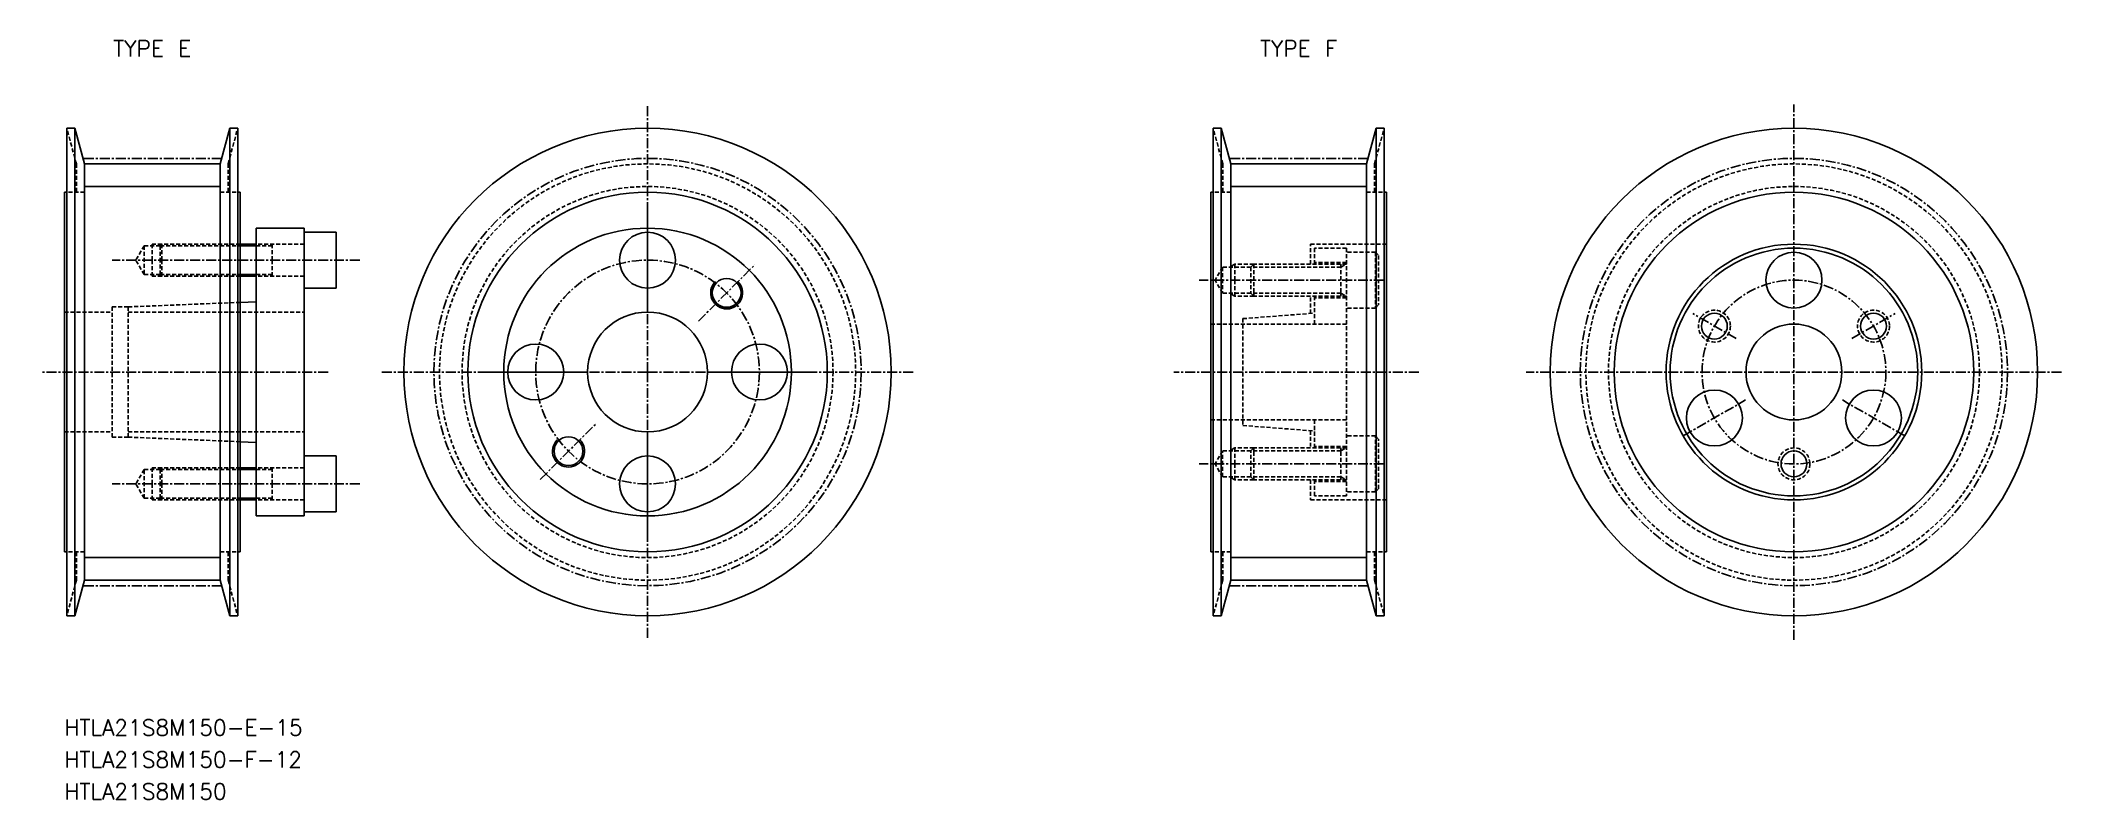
# Model space of a CAD drawing. Extents: x 2655 to 2908, y 9546 to 9641.
import ezdxf
from ezdxf.enums import TextEntityAlignment as Align

# ---------------------------------------------------------------- set-up
doc = ezdxf.new("R2010")
doc.units = 0
doc.linetypes.add('CENTER', pattern=[2, 1.25, -0.25, 0.25, -0.25])
doc.linetypes.add('DASHED', pattern=[0.75, 0.5, -0.25])
doc.layers.get('0').update_dxf_attribs({"linetype": 'CONTINUOUS'})
doc.layers.add('CENTER', color=1, linetype='CENTER')
doc.styles.add('MISUMI', font='txt.shx')

msp = doc.modelspace()

# ---------------------------------------------------------------- linework, layer by layer
at = {"color": 7, "linetype": 'CONTINUOUS'}
for p, q in [((2659.57, 9630.15), (2658.57, 9630.15)), ((2658.57, 9630.15), (2658.57, 9622.15)), ((2660.77, 9625.7), (2659.57, 9630.15)), ((2659.57, 9630.15), (2659.57, 9569.15)), ((2677.77, 9625.7), (2678.97, 9630.15)), ((2678.97, 9630.15), (2679.97, 9630.15)), ((2678.97, 9630.15), (2678.97, 9569.15)), ((2679.97, 9630.15), (2679.97, 9622.15)), ((2803.07, 9630.15), (2802.07, 9630.15)), ((2802.07, 9630.15), (2802.07, 9622.15)), ((2804.27, 9625.7), (2803.07, 9630.15)), ((2803.07, 9630.15), (2803.07, 9569.15)), ((2821.27, 9625.7), (2822.47, 9630.15)), ((2822.47, 9630.15), (2823.47, 9630.15)), ((2822.47, 9630.15), (2822.47, 9569.15)), ((2823.47, 9630.15), (2823.47, 9622.15)), ((2660.77, 9625.7), (2660.77, 9622.15)), ((2677.77, 9625.7), (2660.77, 9625.7)), ((2677.77, 9625.7), (2677.77, 9622.15)), ((2804.27, 9625.7), (2804.27, 9622.15)), ((2821.27, 9625.7), (2804.27, 9625.7)), ((2821.27, 9625.7), (2821.27, 9622.15)), ((2658.57, 9622.15), (2658.27, 9622.15)), ((2658.27, 9622.15), (2658.27, 9599.65)), ((2658.57, 9622.15), (2658.57, 9599.65)), ((2660.77, 9622.15), (2660.77, 9577.15)), ((2677.77, 9622.15), (2677.77, 9577.15)), ((2679.97, 9622.15), (2680.27, 9622.15)), ((2679.97, 9622.15), (2679.97, 9599.65)), ((2680.27, 9622.15), (2680.27, 9615.65)), ((2802.07, 9622.15), (2801.77, 9622.15)), ((2801.77, 9622.15), (2801.77, 9577.15)), ((2802.07, 9622.15), (2802.07, 9577.15)), ((2804.27, 9622.15), (2804.27, 9577.15)), ((2821.27, 9622.15), (2821.27, 9577.15)), ((2823.47, 9622.15), (2823.77, 9622.15)), ((2823.47, 9622.15), (2823.47, 9577.15)), ((2823.77, 9577.15), (2823.77, 9622.15)), ((2682.27, 9617.65), (2682.27, 9615.65)), ((2682.27, 9617.65), (2688.27, 9617.65)), ((2688.27, 9617.65), (2688.27, 9617.15)), ((2688.27, 9617.15), (2692.27, 9617.15)), ((2688.27, 9617.15), (2688.27, 9610.15)), ((2692.27, 9617.15), (2692.27, 9613.65)), ((2680.27, 9615.65), (2680.27, 9611.65)), ((2682.27, 9615.65), (2680.27, 9615.65)), ((2682.27, 9615.65), (2682.27, 9611.65)), ((2682.27, 9611.65), (2680.27, 9611.65)), ((2680.27, 9611.65), (2680.27, 9608.37)), ((2682.27, 9611.65), (2682.27, 9608.45)), ((2692.27, 9610.15), (2692.27, 9613.65)), ((2688.27, 9610.15), (2692.27, 9610.15)), ((2688.27, 9610.15), (2688.27, 9599.65)), ((2682.27, 9608.45), (2680.27, 9608.37)), ((2680.27, 9608.37), (2680.27, 9599.65)), ((2682.27, 9608.45), (2682.27, 9599.65)), ((2658.27, 9577.15), (2658.27, 9599.65)), ((2658.57, 9577.15), (2658.57, 9599.65)), ((2679.97, 9577.15), (2679.97, 9599.65)), ((2680.27, 9590.93), (2680.27, 9599.65)), ((2682.27, 9590.85), (2682.27, 9599.65)), ((2688.27, 9589.15), (2688.27, 9599.65)), ((2682.27, 9590.85), (2680.27, 9590.93)), ((2680.27, 9587.65), (2680.27, 9590.93)), ((2682.27, 9587.65), (2682.27, 9590.85)), ((2688.27, 9589.15), (2692.27, 9589.15)), ((2688.27, 9582.15), (2688.27, 9589.15)), ((2692.27, 9589.15), (2692.27, 9585.65)), ((2682.27, 9587.65), (2680.27, 9587.65)), ((2680.27, 9583.65), (2680.27, 9587.65)), ((2682.27, 9583.65), (2682.27, 9587.65)), ((2682.27, 9583.65), (2680.27, 9583.65)), ((2680.27, 9577.15), (2680.27, 9583.65)), ((2682.27, 9581.65), (2682.27, 9583.65)), ((2692.27, 9582.15), (2692.27, 9585.65)), ((2682.27, 9581.65), (2688.27, 9581.65)), ((2688.27, 9582.15), (2692.27, 9582.15)), ((2688.27, 9581.65), (2688.27, 9582.15)), ((2658.57, 9577.15), (2658.27, 9577.15)), ((2658.57, 9569.15), (2658.57, 9577.15)), ((2660.77, 9573.6), (2660.77, 9577.15)), ((2677.77, 9573.6), (2677.77, 9577.15)), ((2679.97, 9577.15), (2680.27, 9577.15)), ((2679.97, 9569.15), (2679.97, 9577.15)), ((2802.07, 9577.15), (2801.77, 9577.15)), ((2802.07, 9569.15), (2802.07, 9577.15)), ((2804.27, 9573.6), (2804.27, 9577.15)), ((2821.27, 9573.6), (2821.27, 9577.15)), ((2823.47, 9577.15), (2823.77, 9577.15)), ((2823.47, 9569.15), (2823.47, 9577.15)), ((2660.77, 9573.6), (2659.57, 9569.15)), ((2677.77, 9573.6), (2660.77, 9573.6)), ((2677.77, 9573.6), (2678.97, 9569.15)), ((2804.27, 9573.6), (2803.07, 9569.15)), ((2821.27, 9573.6), (2804.27, 9573.6)), ((2821.27, 9573.6), (2822.47, 9569.15)), ((2659.57, 9569.15), (2658.57, 9569.15)), ((2678.97, 9569.15), (2679.97, 9569.15)), ((2803.07, 9569.15), (2802.07, 9569.15)), ((2822.47, 9569.15), (2823.47, 9569.15))]:
    msp.add_line(p, q, dxfattribs=at)
at = {"color": 3, "linetype": 'DASHED'}
for p, q in [((2659.77, 9625.7), (2658.57, 9630.15)), ((2678.77, 9625.7), (2679.97, 9630.15)), ((2803.27, 9625.7), (2802.07, 9630.15)), ((2822.27, 9625.7), (2823.47, 9630.15)), ((2659.77, 9625.7), (2659.77, 9622.15)), ((2678.77, 9625.7), (2678.77, 9622.15)), ((2803.27, 9625.7), (2803.27, 9622.15)), ((2822.27, 9625.7), (2822.27, 9622.15)), ((2660.77, 9622.15), (2658.57, 9622.15)), ((2677.77, 9622.15), (2679.97, 9622.15)), ((2804.27, 9622.15), (2802.07, 9622.15)), ((2821.27, 9622.15), (2823.47, 9622.15)), ((2668.27, 9615.45), (2667.23, 9613.65)), ((2670.27, 9615.45), (2668.27, 9615.45)), ((2668.27, 9615.45), (2668.27, 9611.85)), ((2670.47, 9615.65), (2669.27, 9615.65)), ((2669.27, 9615.65), (2669.27, 9613.65)), ((2670.47, 9615.65), (2670.27, 9615.45)), ((2670.27, 9615.45), (2670.27, 9613.65)), ((2670.27, 9615.45), (2680.27, 9615.45)), ((2670.47, 9615.65), (2670.47, 9613.65)), ((2680.27, 9615.65), (2670.47, 9615.65)), ((2688.27, 9615.65), (2682.27, 9615.65)), ((2682.27, 9615.45), (2684.27, 9615.45)), ((2684.27, 9615.65), (2684.27, 9613.65)), ((2814.27, 9615.65), (2823.77, 9615.65)), ((2814.27, 9613.15), (2814.27, 9615.65)), ((2818.77, 9615.15), (2814.77, 9615.15)), ((2814.77, 9615.15), (2814.77, 9613.15)), ((2818.77, 9615.15), (2818.77, 9584.15)), ((2822.37, 9614.65), (2818.77, 9614.65)), ((2822.37, 9614.65), (2822.37, 9607.65)), ((2822.37, 9614.65), (2822.77, 9614.25)), ((2822.77, 9614.25), (2822.77, 9608.05)), ((2668.27, 9611.85), (2667.23, 9613.65)), ((2670.27, 9611.85), (2668.27, 9611.85)), ((2669.27, 9611.65), (2669.27, 9613.65)), ((2670.47, 9611.65), (2669.27, 9611.65)), ((2670.27, 9611.85), (2670.27, 9613.65)), ((2670.47, 9611.65), (2670.27, 9611.85)), ((2670.27, 9611.85), (2680.27, 9611.85)), ((2670.47, 9611.65), (2670.47, 9613.65)), ((2680.27, 9611.65), (2670.47, 9611.65)), ((2682.27, 9611.85), (2684.27, 9611.85)), ((2688.27, 9611.65), (2682.27, 9611.65)), ((2684.27, 9611.65), (2684.27, 9613.65)), ((2803.23, 9612.77), (2802.3, 9611.15)), ((2803.23, 9612.77), (2803.23, 9609.53)), ((2806.77, 9612.77), (2803.23, 9612.77)), ((2804.77, 9613.15), (2804.11, 9612.77)), ((2804.77, 9613.15), (2804.77, 9611.15)), ((2807.15, 9613.15), (2804.77, 9613.15)), ((2806.77, 9612.77), (2807.15, 9613.15)), ((2818.07, 9612.77), (2806.77, 9612.77)), ((2806.77, 9612.77), (2806.77, 9609.53)), ((2818.77, 9613.15), (2807.15, 9613.15)), ((2807.15, 9613.15), (2807.15, 9609.15)), ((2818.77, 9613.35), (2814.77, 9613.35)), ((2818.07, 9613.15), (2818.07, 9609.15)), ((2818.07, 9612.77), (2818.73, 9613.15)), ((2803.23, 9609.53), (2802.3, 9611.15)), ((2806.77, 9609.53), (2803.23, 9609.53)), ((2804.77, 9609.15), (2804.11, 9609.53)), ((2804.77, 9609.15), (2804.77, 9611.15)), ((2807.15, 9609.15), (2804.77, 9609.15)), ((2818.07, 9609.53), (2806.77, 9609.53)), ((2807.15, 9609.15), (2806.77, 9609.53)), ((2818.77, 9609.15), (2807.15, 9609.15)), ((2814.27, 9606.98), (2814.27, 9609.15)), ((2814.77, 9609.15), (2814.77, 9605.65)), ((2818.77, 9608.95), (2814.77, 9608.95)), ((2818.07, 9609.53), (2818.73, 9609.15)), ((2658.27, 9607.15), (2664.27, 9607.15)), ((2664.27, 9607.8), (2666.27, 9607.8)), ((2664.27, 9607.8), (2664.27, 9599.65)), ((2666.27, 9607.8), (2680.27, 9608.37)), ((2666.27, 9607.8), (2666.27, 9599.65)), ((2666.27, 9607.15), (2688.27, 9607.15)), ((2805.77, 9606.33), (2814.77, 9607.02)), ((2822.37, 9607.65), (2818.77, 9607.65)), ((2822.37, 9607.65), (2822.77, 9608.05)), ((2801.77, 9605.65), (2818.77, 9605.65)), ((2805.77, 9606.33), (2805.77, 9592.96)), ((2664.27, 9591.5), (2664.27, 9599.65)), ((2666.27, 9591.5), (2666.27, 9599.65)), ((2658.27, 9592.15), (2664.27, 9592.15)), ((2664.27, 9591.5), (2666.27, 9591.5)), ((2666.27, 9592.15), (2688.27, 9592.15)), ((2666.27, 9591.5), (2680.27, 9590.93)), ((2801.77, 9593.65), (2818.77, 9593.65)), ((2805.77, 9592.96), (2814.77, 9592.27)), ((2814.27, 9592.31), (2814.27, 9590.15)), ((2814.77, 9593.65), (2814.77, 9590.15)), ((2822.37, 9591.65), (2818.77, 9591.65)), ((2822.37, 9584.65), (2822.37, 9591.65)), ((2822.37, 9591.65), (2822.77, 9591.25)), ((2822.77, 9585.05), (2822.77, 9591.25)), ((2803.23, 9589.77), (2802.3, 9588.15)), ((2803.23, 9586.53), (2803.23, 9589.77)), ((2806.77, 9589.77), (2803.23, 9589.77)), ((2804.77, 9590.15), (2804.11, 9589.77)), ((2804.77, 9590.15), (2804.77, 9588.15)), ((2807.15, 9590.15), (2804.77, 9590.15)), ((2807.15, 9590.15), (2806.77, 9589.77)), ((2818.07, 9589.77), (2806.77, 9589.77)), ((2806.77, 9586.53), (2806.77, 9589.77)), ((2818.77, 9590.15), (2807.15, 9590.15)), ((2807.15, 9586.15), (2807.15, 9590.15)), ((2818.77, 9590.35), (2814.77, 9590.35)), ((2818.07, 9586.15), (2818.07, 9590.15)), ((2818.07, 9589.77), (2818.73, 9590.15)), ((2668.27, 9587.45), (2667.23, 9585.65)), ((2668.27, 9583.85), (2668.27, 9587.45)), ((2670.27, 9587.45), (2668.27, 9587.45)), ((2670.47, 9587.65), (2669.27, 9587.65)), ((2669.27, 9587.65), (2669.27, 9585.65)), ((2670.47, 9587.65), (2670.27, 9587.45)), ((2670.27, 9587.45), (2670.27, 9585.65)), ((2670.27, 9587.45), (2680.27, 9587.45)), ((2670.47, 9587.65), (2670.47, 9585.65)), ((2680.27, 9587.65), (2670.47, 9587.65)), ((2688.27, 9587.65), (2682.27, 9587.65)), ((2682.27, 9587.45), (2684.27, 9587.45)), ((2684.27, 9587.65), (2684.27, 9585.65)), ((2803.23, 9586.53), (2802.3, 9588.15)), ((2806.77, 9586.53), (2803.23, 9586.53)), ((2804.77, 9586.15), (2804.11, 9586.53)), ((2804.77, 9586.15), (2804.77, 9588.15)), ((2818.07, 9586.53), (2806.77, 9586.53)), ((2806.77, 9586.53), (2807.15, 9586.15)), ((2818.07, 9586.53), (2818.73, 9586.15)), ((2668.27, 9583.85), (2667.23, 9585.65)), ((2670.27, 9583.85), (2668.27, 9583.85)), ((2669.27, 9583.65), (2669.27, 9585.65)), ((2670.47, 9583.65), (2669.27, 9583.65)), ((2670.27, 9583.85), (2670.27, 9585.65)), ((2670.47, 9583.65), (2670.27, 9583.85)), ((2670.27, 9583.85), (2680.27, 9583.85)), ((2670.47, 9583.65), (2670.47, 9585.65)), ((2680.27, 9583.65), (2670.47, 9583.65)), ((2682.27, 9583.85), (2684.27, 9583.85)), ((2688.27, 9583.65), (2682.27, 9583.65)), ((2684.27, 9583.65), (2684.27, 9585.65)), ((2807.15, 9586.15), (2804.77, 9586.15)), ((2818.77, 9586.15), (2807.15, 9586.15)), ((2814.27, 9586.15), (2814.27, 9583.65)), ((2814.27, 9583.65), (2823.77, 9583.65)), ((2814.77, 9586.15), (2814.77, 9584.15)), ((2818.77, 9585.95), (2814.77, 9585.95)), ((2818.77, 9584.15), (2814.77, 9584.15)), ((2822.37, 9584.65), (2818.77, 9584.65)), ((2822.37, 9584.65), (2822.77, 9585.05)), ((2660.77, 9577.15), (2658.57, 9577.15)), ((2659.77, 9573.6), (2659.77, 9577.15)), ((2677.77, 9577.15), (2679.97, 9577.15)), ((2678.77, 9573.6), (2678.77, 9577.15)), ((2804.27, 9577.15), (2802.07, 9577.15)), ((2803.27, 9573.6), (2803.27, 9577.15)), ((2821.27, 9577.15), (2823.47, 9577.15)), ((2822.27, 9573.6), (2822.27, 9577.15)), ((2659.77, 9573.6), (2658.57, 9569.15)), ((2678.77, 9573.6), (2679.97, 9569.15)), ((2803.27, 9573.6), (2802.07, 9569.15)), ((2822.27, 9573.6), (2823.47, 9569.15))]:
    msp.add_line(p, q, dxfattribs=at)
at = {"color": 3, "linetype": 'CONTINUOUS'}
for p, q in [((2677.77, 9622.87), (2660.77, 9622.87)), ((2821.27, 9622.87), (2804.27, 9622.87)), ((2677.77, 9576.43), (2660.77, 9576.43)), ((2821.27, 9576.43), (2804.27, 9576.43))]:
    msp.add_line(p, q, dxfattribs=at)
at = {"color": 3}
for p, q in [((2682.27, 9615.45), (2680.27, 9615.45)), ((2682.27, 9611.85), (2680.27, 9611.85)), ((2682.27, 9587.45), (2680.27, 9587.45)), ((2682.27, 9583.85), (2680.27, 9583.85))]:
    msp.add_line(p, q, dxfattribs=at)
at = {"color": 7, "linetype": 'CONTINUOUS'}
for centre, radius in [((2731.27, 9599.65), 30.5), ((2874.77, 9599.65), 30.5), ((2731.27, 9599.65), 22.5), ((2874.77, 9599.65), 22.5), ((2731.27, 9599.65), 18), ((2731.27, 9599.65), 18), ((2731.27, 9613.65), 3.5), ((2874.77, 9599.65), 16), ((2874.77, 9599.65), 15.5), ((2874.77, 9611.15), 3.5), ((2741.17, 9609.55), 1.8), ((2731.27, 9599.65), 7.5), ((2864.81, 9605.4), 1.62), ((2884.73, 9605.4), 1.62), ((2874.77, 9599.65), 6), ((2717.27, 9599.65), 3.5), ((2745.27, 9599.65), 3.5), ((2864.81, 9593.9), 3.5), ((2884.73, 9593.9), 3.5), ((2721.37, 9589.75), 1.8), ((2731.27, 9585.65), 3.5), ((2874.77, 9588.15), 1.62)]:
    msp.add_circle(centre, radius, dxfattribs=at)
at = {"color": 3, "linetype": 'DASHED'}
for centre, radius in [((2731.27, 9599.65), 26.05), ((2874.77, 9599.65), 26.05), ((2731.27, 9599.65), 23.22), ((2874.77, 9599.65), 23.22), ((2864.81, 9605.4), 2), ((2884.73, 9605.4), 2), ((2874.77, 9588.15), 2)]:
    msp.add_circle(centre, radius, dxfattribs=at)
at = {"color": 3}
for centre in [(2741.17, 9609.55), (2721.37, 9589.75)]:
    msp.add_arc(centre, 2, 135, 47, dxfattribs=at)
at = {"layer": 'CENTER', "color": 1, "linetype": 'CENTER'}
for p, q in [((2731.27, 9599.65), (2731.27, 9633.15)), ((2874.77, 9566.15), (2874.77, 9633.15)), ((2677.96, 9626.39), (2660.58, 9626.39)), ((2821.46, 9626.39), (2804.08, 9626.39)), ((2731.27, 9620.15), (2731.27, 9607.15)), ((2695.27, 9613.65), (2664.23, 9613.65)), ((2737.63, 9606.01), (2744.71, 9613.08)), ((2823.45, 9611.15), (2800.32, 9611.15)), ((2867.52, 9603.83), (2862.1, 9606.96)), ((2882.02, 9603.83), (2887.44, 9606.96)), ((2691.27, 9599.65), (2655.27, 9599.65)), ((2731.27, 9599.65), (2697.77, 9599.65)), ((2710.77, 9599.65), (2723.77, 9599.65)), ((2731.27, 9599.65), (2731.27, 9566.15)), ((2731.27, 9599.65), (2764.77, 9599.65)), ((2751.77, 9599.65), (2738.77, 9599.65)), ((2827.82, 9599.65), (2797.13, 9599.65)), ((2908.27, 9599.65), (2841.27, 9599.65)), ((2860.91, 9591.65), (2868.71, 9596.15)), ((2888.63, 9591.65), (2880.83, 9596.15)), ((2717.84, 9586.21), (2724.91, 9593.28)), ((2731.27, 9579.15), (2731.27, 9592.15)), ((2823.45, 9588.15), (2800.32, 9588.15)), ((2695.27, 9585.65), (2664.23, 9585.65)), ((2677.96, 9572.91), (2660.58, 9572.91)), ((2821.46, 9572.91), (2804.08, 9572.91))]:
    msp.add_line(p, q, dxfattribs=at)
for centre, radius in [((2731.27, 9599.65), 26.74), ((2874.77, 9599.65), 26.74), ((2731.27, 9599.65), 14), ((2874.77, 9599.65), 11.5)]:
    msp.add_circle(centre, radius, dxfattribs=at)

# ---------------------------------------------------------------- texts
at = {"color": 7, "linetype": 'CONTINUOUS', "style": 'MISUMI'}
for s, p in [('TYPE E', (2669.27, 9640.15)), ('TYPE F', (2812.77, 9640.15))]:
    msp.add_text(s, height=2, dxfattribs=at).set_placement(p, align=Align.MIDDLE_CENTER)
for s, p in [('HTLA21S8M150-E-15', (2658.27, 9554.15)), ('HTLA21S8M150-F-12', (2658.27, 9550.15)), ('HTLA21S8M150', (2658.27, 9546.15))]:
    msp.add_text(s, height=2, dxfattribs=at).set_placement(p)

doc.saveas('drawing.dxf')
